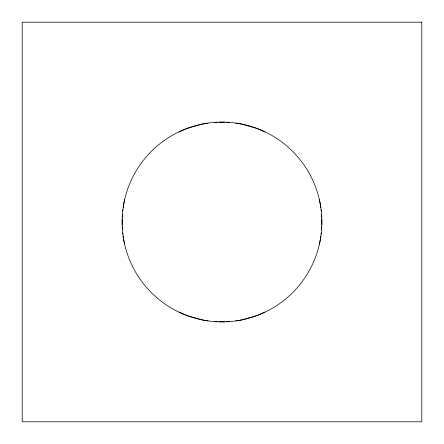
<?xml version="1.0" encoding="UTF-8"?>
<svg xmlns="http://www.w3.org/2000/svg" width="444" height="444" viewBox="0 0 444 444"><rect width="100%" height="100%" fill="white"/><g stroke="black" fill="none" stroke-linecap="round" stroke-linejoin="round"><path stroke-width="0.67" d="M122.233 219.264L122.233 224.736M122.333 217.21L122.461 214.469M321.539 229.531L321.667 226.79M321.767 224.736L321.767 219.264M122.744 211.072L122.933 209.723M123.21 207.703L123.582 205.011M320.418 238.989L320.79 236.297M321.068 234.277L321.256 232.928M123.676 204.34L124.659 199.611M319.341 244.389L320.324 239.66M179.087 131.946L186.652 128.566M257.348 315.434L264.913 312.054M187.318 128.372L202.658 123.993L208.047 123.193M256.682 315.629L241.342 320.007L235.953 320.807M214.735 122.461L217.377 122.333M219.358 122.233L224.642 122.233M224.642 321.767L219.358 321.767M226.623 321.667L229.265 321.539M226.623 122.333L229.265 122.461M214.735 321.539L217.377 321.667M235.953 123.193L241.342 123.993L256.682 128.372M208.047 320.807L202.658 320.007L187.318 315.629M257.348 128.566L264.913 131.946M179.087 312.054L186.652 315.434M319.341 199.611L320.324 204.34M123.676 239.66L124.659 244.389M320.418 205.011L320.79 207.703M321.068 209.723L321.256 211.072M122.744 232.928L122.933 234.277M123.21 236.297L123.582 238.989M321.539 214.469L321.667 217.21M122.333 226.79L122.461 229.531M421.8 22.2L22.2 22.2L22.2 421.8L421.8 421.8L421.8 22.2M157.143 297.985A99.9 99.9 0 0 0 320.229 240.176A99.9 99.9 0 0 0 188.628 127.839A99.9 99.9 0 0 0 157.143 297.985"/></g></svg>
